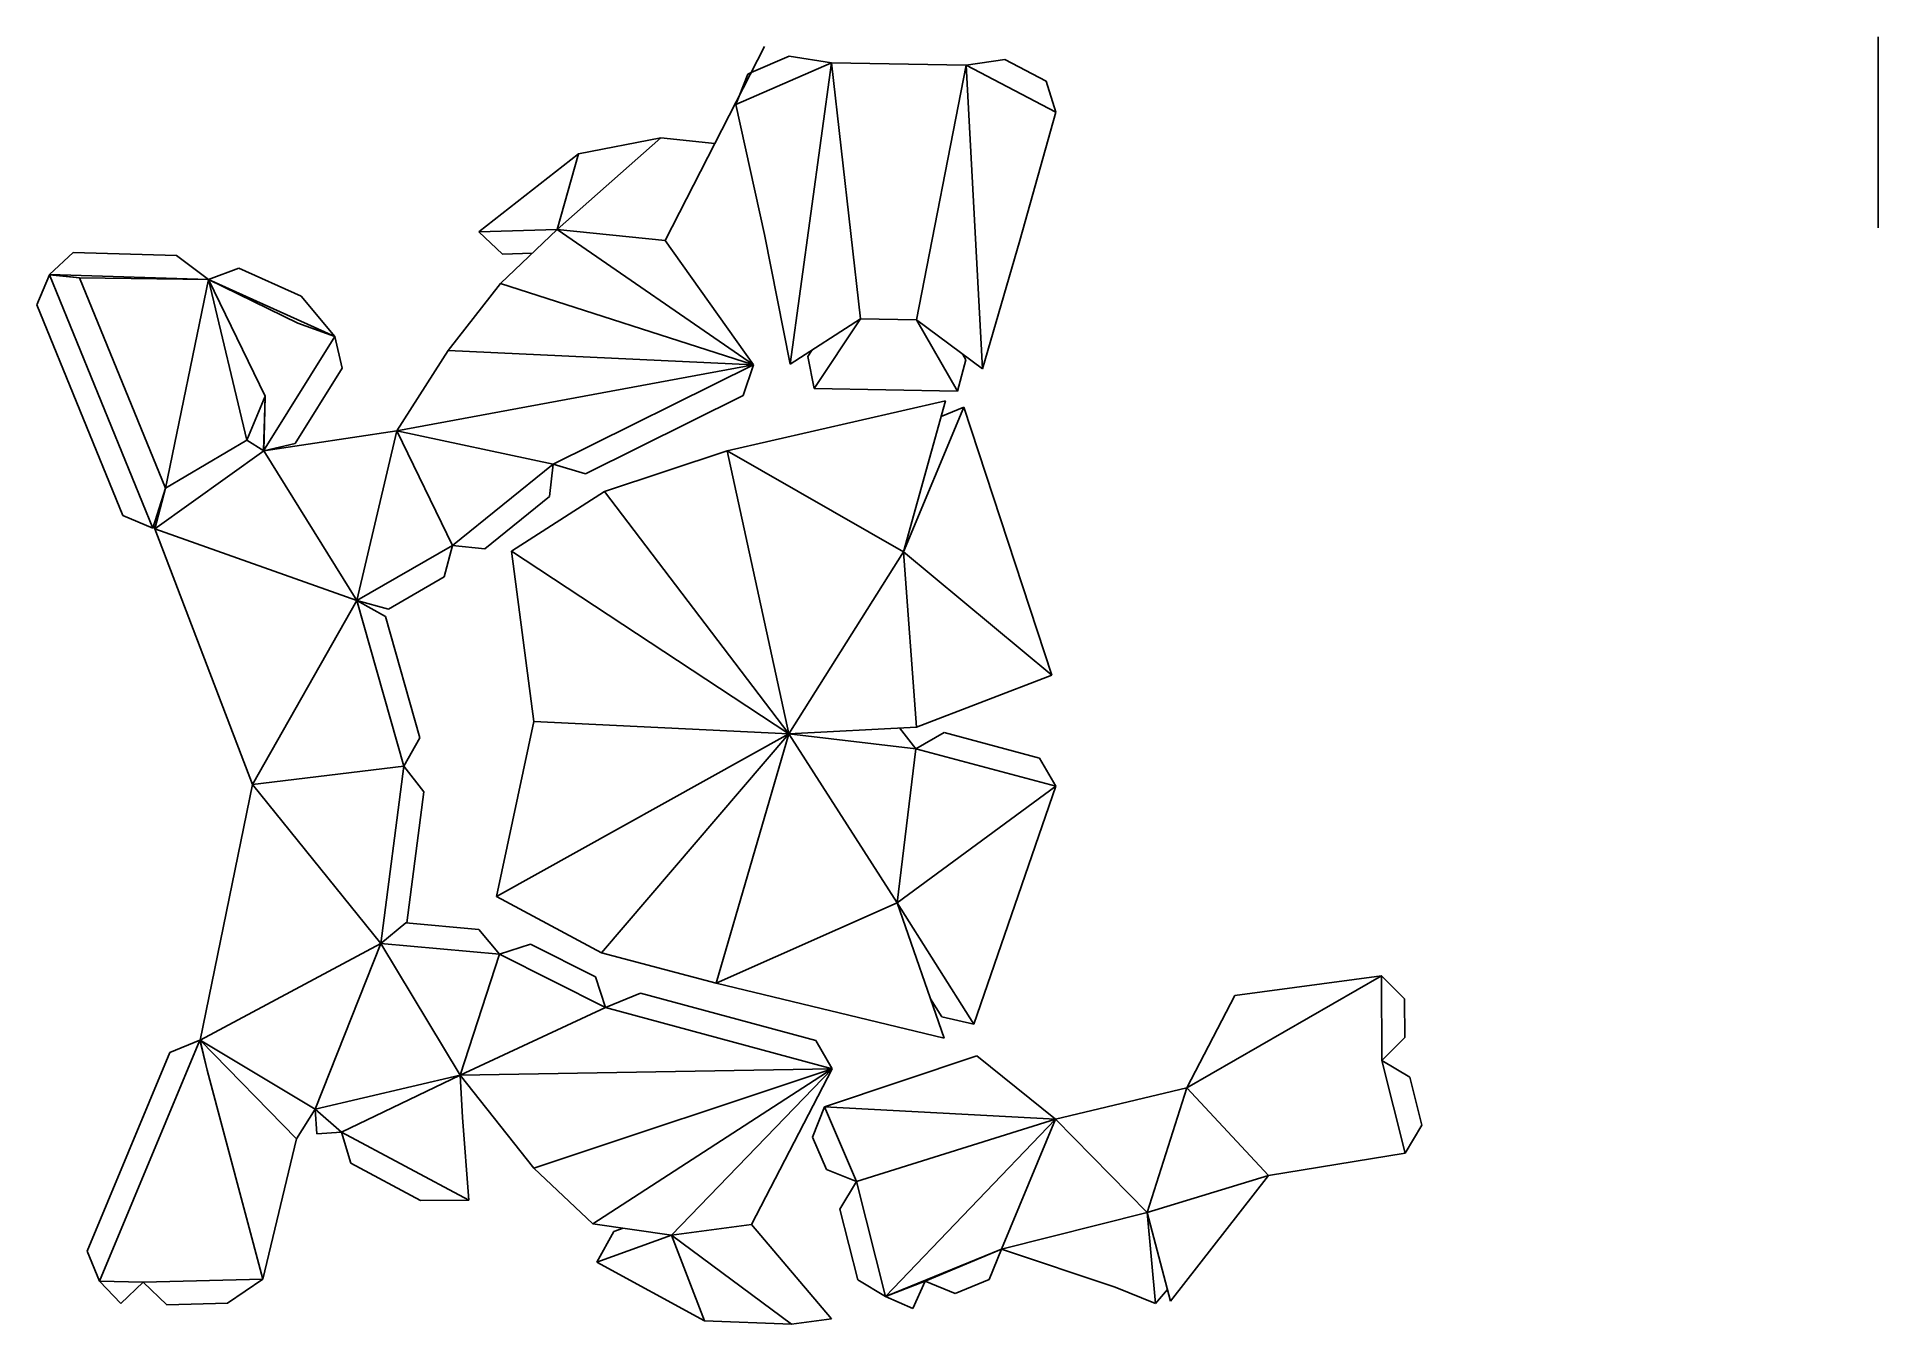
# Model space of a CAD drawing. Extents: x 0 to 961, y 0 to 672.
import ezdxf

# ---------------------------------------------------------------- set-up
doc = ezdxf.new("R2010")
doc.units = 0

msp = doc.modelspace()

# ---------------------------------------------------------------- linework, layer by layer
at = {"layer": 'CutLine', "color": 8, "linetype": 'CONTINUOUS'}
for p, q in [((328.093546, 565.622074), (380.000685, 666.833538)), ((380.000685, 666.833538), (354.047088, 616.227801)), ((961.459124, 621.989164), (961.459085, 671.833538)), ((961.459085, 671.833538), (961.459085, 572.144773)), ((372.977826, 653.139971), (392.891627, 661.833538)), ((392.891627, 661.833538), (414.856759, 658.328964)), ((485.213662, 657.047384), (414.856759, 658.328964)), ((485.213662, 657.047384), (505.51188, 659.962324)), ((505.51188, 659.962324), (526.993207, 648.711289)), ((366.702127, 640.903286), (371.196535, 652.362331)), ((371.196535, 652.362331), (372.977817, 653.139967)), ((526.993207, 648.711289), (532.055745, 632.513428)), ((365, 636.563503), (366.702085, 640.903177)), ((365, 636.563503), (380.041325, 568.734048)), ((513.344749, 565.603199), (532.055745, 632.513428)), ((325.837474, 619.058733), (282.826802, 610.733745)), ((354.047088, 616.227801), (325.837474, 619.058733)), ((961.459085, 572.144773), (961.459124, 621.989164)), ((282.826802, 610.733745), (230.82224, 570.127098)), ((243.157107, 558.471582), (230.82224, 570.127098)), ((271.674333, 571.283933), (242.128408, 543.047961)), ((380.041325, 568.734048), (393.35093, 501.049769)), ((6.575626, 547.72421), (18.946193, 559.34183)), ((18.946193, 559.34183), (72.93651, 557.647169)), ((72.93651, 557.647169), (89.62022, 545.117586)), ((258.728995, 558.912541), (243.157107, 558.471582)), ((374.296716, 500.673862), (328.093546, 565.622074)), ((493.763665, 498.636812), (513.344749, 565.603199)), ((89.62022, 545.117586), (105.489589, 551.131165)), ((105.489589, 551.131165), (138.081319, 536.452281)), ((0, 531.968804), (6.564545, 547.618301)), ((22.205857, 546.035261), (6.564545, 547.618301)), ((6.669423, 547.607686), (6.575626, 547.72421)), ((242.128408, 543.047961), (214.836678, 508.152231)), ((44.988757, 421.96469), (0, 531.968804)), ((138.081319, 536.452281), (155.608671, 515.397262)), ((155.598942, 515.370161), (136.267, 522.325683)), ((393.35093, 501.049769), (430.017052, 524.663919)), ((459.33244, 524.129924), (493.763665, 498.636812)), ((155.608671, 515.397262), (155.571905, 515.379889)), ((155.598942, 515.370161), (159.430262, 498.837739)), ((214.836678, 508.152231), (187.972968, 466.247841)), ((374.296716, 500.673862), (368.865325, 484.595927)), ((402.534958, 504.964377), (404.854727, 508.45858)), ((405.895177, 488.329807), (402.534958, 504.964377)), ((485.087535, 503.348124), (480.649386, 486.968172)), ((483.379916, 506.32501), (485.087535, 503.348124)), ((159.430262, 498.837739), (134.946656, 459.583045)), ((119.251732, 484.374889), (118.414234, 455.751725)), ((368.865325, 484.595927), (286.55015, 443.852107)), ((474.395109, 481.833538), (360.463775, 455.758615)), ((405.895177, 488.329807), (443.272263, 487.649007)), ((443.272263, 487.649007), (480.649386, 486.968172)), ((452.528115, 403.134988), (474.395109, 481.833538)), ((472.119393, 473.643317), (483.974322, 478.519093)), ((529.97096, 338.635275), (483.974322, 478.519093)), ((187.972968, 466.247841), (118.500614, 455.728698)), ((118.500614, 455.728698), (109.684488, 461.408972)), ((118.484121, 455.767921), (118.451478, 455.760356)), ((118.513654, 455.748989), (118.480408, 455.741717)), ((118.532279, 455.779081), (118.513654, 455.748989)), ((134.946656, 459.583045), (118.514323, 455.77492)), ((360.463775, 455.758615), (296.377467, 434.563732)), ((269.548921, 448.826492), (267.752998, 431.951224)), ((286.55015, 443.852107), (269.548921, 448.826492)), ((60.638254, 415.400146), (67.11883, 436.263339)), ((296.377467, 434.563732), (247.908931, 403.43257)), ((267.752998, 431.951224), (233.911304, 404.619782)), ((60.638254, 415.400146), (44.988757, 421.96469)), ((61.655015, 415.111095), (61.070679, 416.792269)), ((61.655015, 415.111095), (112.540901, 281.633632)), ((217.036037, 406.415704), (212.653579, 390.020764)), ((233.911304, 404.619782), (217.036037, 406.415704)), ((247.908931, 403.43257), (259.527888, 314.437287)), ((212.653579, 390.020764), (183.560802, 373.200733)), ((183.560802, 373.200733), (167.165862, 377.583191)), ((167.165862, 377.583191), (181.985811, 369.31463)), ((181.985811, 369.31463), (199.934036, 306.061206)), ((459.384178, 311.633207), (529.97096, 338.635275)), ((259.527888, 314.437287), (240, 223.136828)), ((392.693357, 308.011682), (459.384178, 311.633207)), ((450.433089, 311.147134), (459.033074, 300.27715)), ((459.033074, 300.27715), (473.727264, 308.76719)), ((473.727264, 308.76719), (523.549367, 295.434687)), ((199.934036, 306.061206), (191.665476, 291.241257)), ((191.665476, 291.241257), (202.022445, 277.797552)), ((523.549367, 295.434687), (532.039407, 280.740497)), ((112.540901, 281.633632), (85.260377, 148.197234)), ((489.173576, 156.569804), (532.039407, 280.740497)), ((202.022445, 277.797552), (193.161388, 209.473216)), ((240, 223.136828), (294.905109, 193.767407)), ((473.824517, 149.182088), (449.238908, 219.901095)), ((179.657372, 198.651205), (192.694378, 209.515665)), ((192.694378, 209.515665), (230.803906, 206.051665)), ((230.803906, 206.051665), (241.668365, 193.014659)), ((241.668365, 193.014659), (257.779023, 198.348205)), ((257.779023, 198.348205), (291.661363, 181.320117)), ((294.905109, 193.767407), (354.766815, 177.932897)), ((291.661363, 181.320117), (296.994909, 165.209459)), ((354.766815, 177.932897), (473.824517, 149.182088)), ((702.190944, 181.833538), (625.487077, 171.592595)), ((702.190944, 181.833538), (714.210013, 169.852637)), ((296.994909, 165.209459), (315.203605, 172.726262)), ((315.203605, 172.726262), (406.787146, 148.019624)), ((472.622501, 160.319726), (466.67154, 169.75719)), ((625.487077, 171.592595), (600.403093, 123.320186)), ((714.210013, 169.852637), (714.242297, 149.55198)), ((489.173576, 156.569804), (472.622501, 160.319726)), ((69.418538, 141.703343), (85.112472, 148.160929)), ((89.012731, 132.591074), (85.112472, 148.160929)), ((85.161329, 147.965893), (85.260377, 148.197234)), ((406.787146, 148.019624), (415.247437, 133.308285)), ((714.242297, 149.55198), (702.261396, 137.532911)), ((26.239936, 38.148172), (69.418538, 141.703343)), ((490.78111, 140.119512), (411.240066, 113.343364)), ((531.964459, 106.95285), (490.78111, 140.119512)), ((702.261396, 137.532911), (716.840936, 128.847462)), ((222.319611, 107.797872), (221.060138, 129.868398)), ((221.060138, 129.868398), (259.526635, 81.377264)), ((373.146509, 52.063253), (415.247437, 133.308285)), ((716.840936, 128.847462), (723.171157, 103.860995)), ((600.403093, 123.320186), (566.183765, 115.13653)), ((135.653347, 96.785394), (145.319389, 112.121934)), ((146.215988, 99.334557), (145.319389, 112.121934)), ((225.54746, 64.688445), (222.319611, 107.797872)), ((405, 97.561679), (411.240066, 113.343364)), ((566.183765, 115.13653), (531.964459, 106.95285)), ((117.982762, 23.442696), (135.653347, 96.785394)), ((159.003365, 100.231156), (146.215988, 99.334557)), ((163.934567, 83.99283), (159.003365, 100.231156)), ((412.275144, 80.770878), (405, 97.561679)), ((723.171157, 103.860995), (714.485708, 89.281456)), ((643.07774, 77.505396), (714.485708, 89.281456)), ((200.326641, 64.554997), (163.934567, 83.99283)), ((259.526635, 81.377264), (290.322267, 52.379906)), ((428.056829, 74.530812), (412.275144, 80.770878)), ((591.890992, 12.059878), (643.07774, 77.505396)), ((419.351278, 59.963266), (428.056829, 74.530812)), ((225.54746, 64.688445), (200.326641, 64.554997)), ((428.607264, 23.215464), (419.351278, 59.963266)), ((579.772007, 58.318612), (591.890992, 12.059878)), ((290.322267, 52.379906), (331.435613, 46.483866)), ((292.38646, 32.333456), (301.232445, 48.302609)), ((301.232445, 48.302609), (306.200328, 50.102843)), ((414.981167, 2.789677), (373.146509, 52.063253)), ((503.716819, 39.060029), (497.260951, 23.365387)), ((503.716819, 39.060029), (562.994873, 19.227096)), ((32.697522, 22.454237), (26.239936, 38.148172)), ((292.38646, 32.333456), (348.710323, 1.67691)), ((43.793376, 10.752375), (32.697522, 22.454237)), ((55.495238, 21.848229), (43.793376, 10.752375)), ((67.797433, 10.158233), (55.495238, 21.848229)), ((117.982762, 23.442696), (99.609195, 10.96996)), ((443.174809, 14.509914), (428.607264, 23.215464)), ((463.81812, 22.41865), (457.450833, 8.142626)), ((479.512761, 15.962782), (463.81812, 22.41865)), ((497.260951, 23.365387), (479.512761, 15.962782)), ((99.609195, 10.96996), (67.797433, 10.158233)), ((457.450833, 8.142626), (443.174809, 14.509914)), ((562.994873, 19.227096), (584.146195, 10.699217)), ((590.306943, 18.106266), (584.146195, 10.699217)), ((348.710323, 1.67691), (394.125725, 0)), ((394.125725, 0), (414.981167, 2.789677))]:
    msp.add_line(p, q, dxfattribs=at)
at = {"layer": 'MountainLine', "color": 5, "linetype": 'CONTINUOUS'}
for p, q in [((414.856759, 658.328964), (365, 636.563503)), ((532.055745, 632.513428), (485.213662, 657.047384)), ((89.62022, 545.117586), (6.575626, 547.72421)), ((155.608671, 515.397262), (89.62022, 545.117586)), ((214.836678, 508.152231), (374.296716, 500.673862)), ((119.251732, 484.374889), (109.684488, 461.408972)), ((187.972968, 466.247841), (167.165862, 377.583191)), ((269.548921, 448.826492), (187.972968, 466.247841)), ((360.463775, 455.758615), (392.693357, 308.011682)), ((167.165862, 377.583191), (112.540901, 281.633632)), ((392.693357, 308.011682), (354.766815, 177.932897)), ((112.540901, 281.633632), (191.665476, 291.241257)), ((179.657372, 198.651205), (112.540901, 281.633632)), ((179.657372, 198.651205), (221.060138, 129.868398)), ((221.060138, 129.868398), (296.994909, 165.209459)), ((85.260377, 148.197234), (135.653347, 96.785394)), ((221.060138, 129.868398), (159.003365, 100.231156)), ((415.247437, 133.308285), (259.526635, 81.377264)), ((531.964459, 106.95285), (443.174809, 14.509914)), ((394.125725, 0), (331.435613, 46.483866)), ((463.81812, 22.41865), (503.716819, 39.060029)), ((32.697522, 22.454237), (55.495238, 21.848229)), ((55.495238, 21.848229), (117.982762, 23.442696)), ((443.174809, 14.509914), (463.81812, 22.41865))]:
    msp.add_line(p, q, dxfattribs=at)
at = {"layer": 'ValleyLine', "color": 1, "linetype": 'CONTINUOUS'}
for p, q in [((414.856759, 658.328964), (393.35093, 501.049769)), ((414.856759, 658.328964), (430.017052, 524.663919)), ((485.213662, 657.047384), (459.33244, 524.129924)), ((493.763665, 498.636812), (485.213662, 657.047384)), ((271.674333, 571.283933), (325.837474, 619.058733)), ((328.093546, 565.622074), (354.047088, 616.227801)), ((282.826802, 610.733745), (271.674333, 571.283933)), ((230.82224, 570.127098), (271.674333, 571.283933)), ((374.296716, 500.673862), (271.674333, 571.283933)), ((328.093546, 565.622074), (271.674333, 571.283933)), ((6.564545, 547.618301), (60.638254, 415.400146)), ((6.575626, 547.72421), (22.205857, 546.035261)), ((22.205857, 546.035261), (89.62022, 545.117586)), ((67.11883, 436.263339), (22.205857, 546.035261)), ((89.62022, 545.117586), (67.11883, 436.263339)), ((89.62022, 545.117586), (136.267, 522.325683)), ((89.62022, 545.117586), (119.251732, 484.374889)), ((89.62022, 545.117586), (109.684488, 461.408972)), ((242.128408, 543.047961), (374.296716, 500.673862)), ((136.267, 522.325683), (155.608671, 515.397262)), ((430.017052, 524.663919), (405.895177, 488.329807)), ((459.33244, 524.129924), (430.017052, 524.663919)), ((480.649386, 486.968172), (459.33244, 524.129924)), ((118.414234, 455.751725), (155.598942, 515.370161)), ((187.972968, 466.247841), (374.296716, 500.673862)), ((269.548921, 448.826492), (374.296716, 500.673862)), ((118.513654, 455.748989), (119.251732, 484.374889)), ((483.974322, 478.519093), (452.528115, 403.134988)), ((217.036037, 406.415704), (187.972968, 466.247841)), ((118.500614, 455.728698), (61.655015, 415.111095)), ((109.684488, 461.408972), (67.11883, 436.263339)), ((109.684488, 461.408972), (118.513654, 455.748989)), ((167.165862, 377.583191), (118.500614, 455.728698)), ((452.528115, 403.134988), (360.463775, 455.758615)), ((217.036037, 406.415704), (269.548921, 448.826492)), ((67.11883, 436.263339), (61.655015, 415.111095)), ((392.693357, 308.011682), (296.377467, 434.563732)), ((61.655015, 415.111095), (167.165862, 377.583191)), ((167.165862, 377.583191), (217.036037, 406.415704)), ((247.908931, 403.43257), (392.693357, 308.011682)), ((452.528115, 403.134988), (392.693357, 308.011682)), ((459.384178, 311.633207), (452.528115, 403.134988)), ((452.528115, 403.134988), (529.97096, 338.635275)), ((191.665476, 291.241257), (167.165862, 377.583191)), ((392.693357, 308.011682), (240, 223.136828)), ((392.693357, 308.011682), (259.527888, 314.437287)), ((294.905109, 193.767407), (392.693357, 308.011682)), ((459.033074, 300.27715), (392.693357, 308.011682)), ((392.693357, 308.011682), (449.238908, 219.901095)), ((459.033074, 300.27715), (449.238908, 219.901095)), ((532.039407, 280.740497), (459.033074, 300.27715)), ((179.657372, 198.651205), (191.665476, 291.241257)), ((449.238908, 219.901095), (532.039407, 280.740497)), ((449.238908, 219.901095), (354.766815, 177.932897)), ((449.238908, 219.901095), (489.173576, 156.569804)), ((179.657372, 198.651205), (85.260377, 148.197234)), ((145.319389, 112.121934), (179.657372, 198.651205)), ((241.668365, 193.014659), (179.657372, 198.651205)), ((221.060138, 129.868398), (241.668365, 193.014659)), ((296.994909, 165.209459), (241.668365, 193.014659)), ((600.403093, 123.320186), (702.190944, 181.833538)), ((702.261396, 137.532911), (702.190944, 181.833538)), ((415.247437, 133.308285), (296.994909, 165.209459)), ((85.112472, 148.160929), (32.697522, 22.454237)), ((145.319389, 112.121934), (85.260377, 148.197234)), ((85.260377, 148.197234), (89.012731, 132.591074)), ((714.485708, 89.281456), (702.261396, 137.532911)), ((89.012731, 132.591074), (117.982762, 23.442696)), ((221.060138, 129.868398), (145.319389, 112.121934)), ((415.247437, 133.308285), (221.060138, 129.868398)), ((290.322267, 52.379906), (415.247437, 133.308285)), ((415.247437, 133.308285), (331.435613, 46.483866)), ((600.403093, 123.320186), (579.772007, 58.318612)), ((600.403093, 123.320186), (643.07774, 77.505396)), ((145.319389, 112.121934), (159.003365, 100.231156)), ((411.240066, 113.343364), (531.964459, 106.95285)), ((411.240066, 113.343364), (428.056829, 74.530812)), ((428.056829, 74.530812), (531.964459, 106.95285)), ((503.716819, 39.060029), (531.964459, 106.95285)), ((579.772007, 58.318612), (531.964459, 106.95285)), ((159.003365, 100.231156), (225.54746, 64.688445)), ((643.07774, 77.505396), (579.772007, 58.318612)), ((428.056829, 74.530812), (443.174809, 14.509914)), ((579.772007, 58.318612), (503.716819, 39.060029)), ((584.146195, 10.699217), (579.772007, 58.318612)), ((373.146509, 52.063253), (331.435613, 46.483866)), ((331.435613, 46.483866), (292.38646, 32.333456)), ((348.710323, 1.67691), (331.435613, 46.483866)), ((443.174809, 14.509914), (503.716819, 39.060029))]:
    msp.add_line(p, q, dxfattribs=at)

doc.saveas('drawing.dxf')
